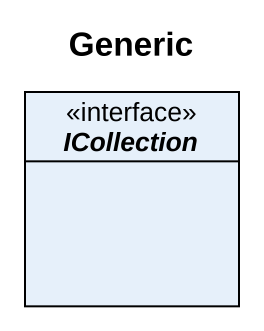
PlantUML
@startuml
title Generic
hide circle
hide empty members
interface ICollection <<interface>>
@enduml
